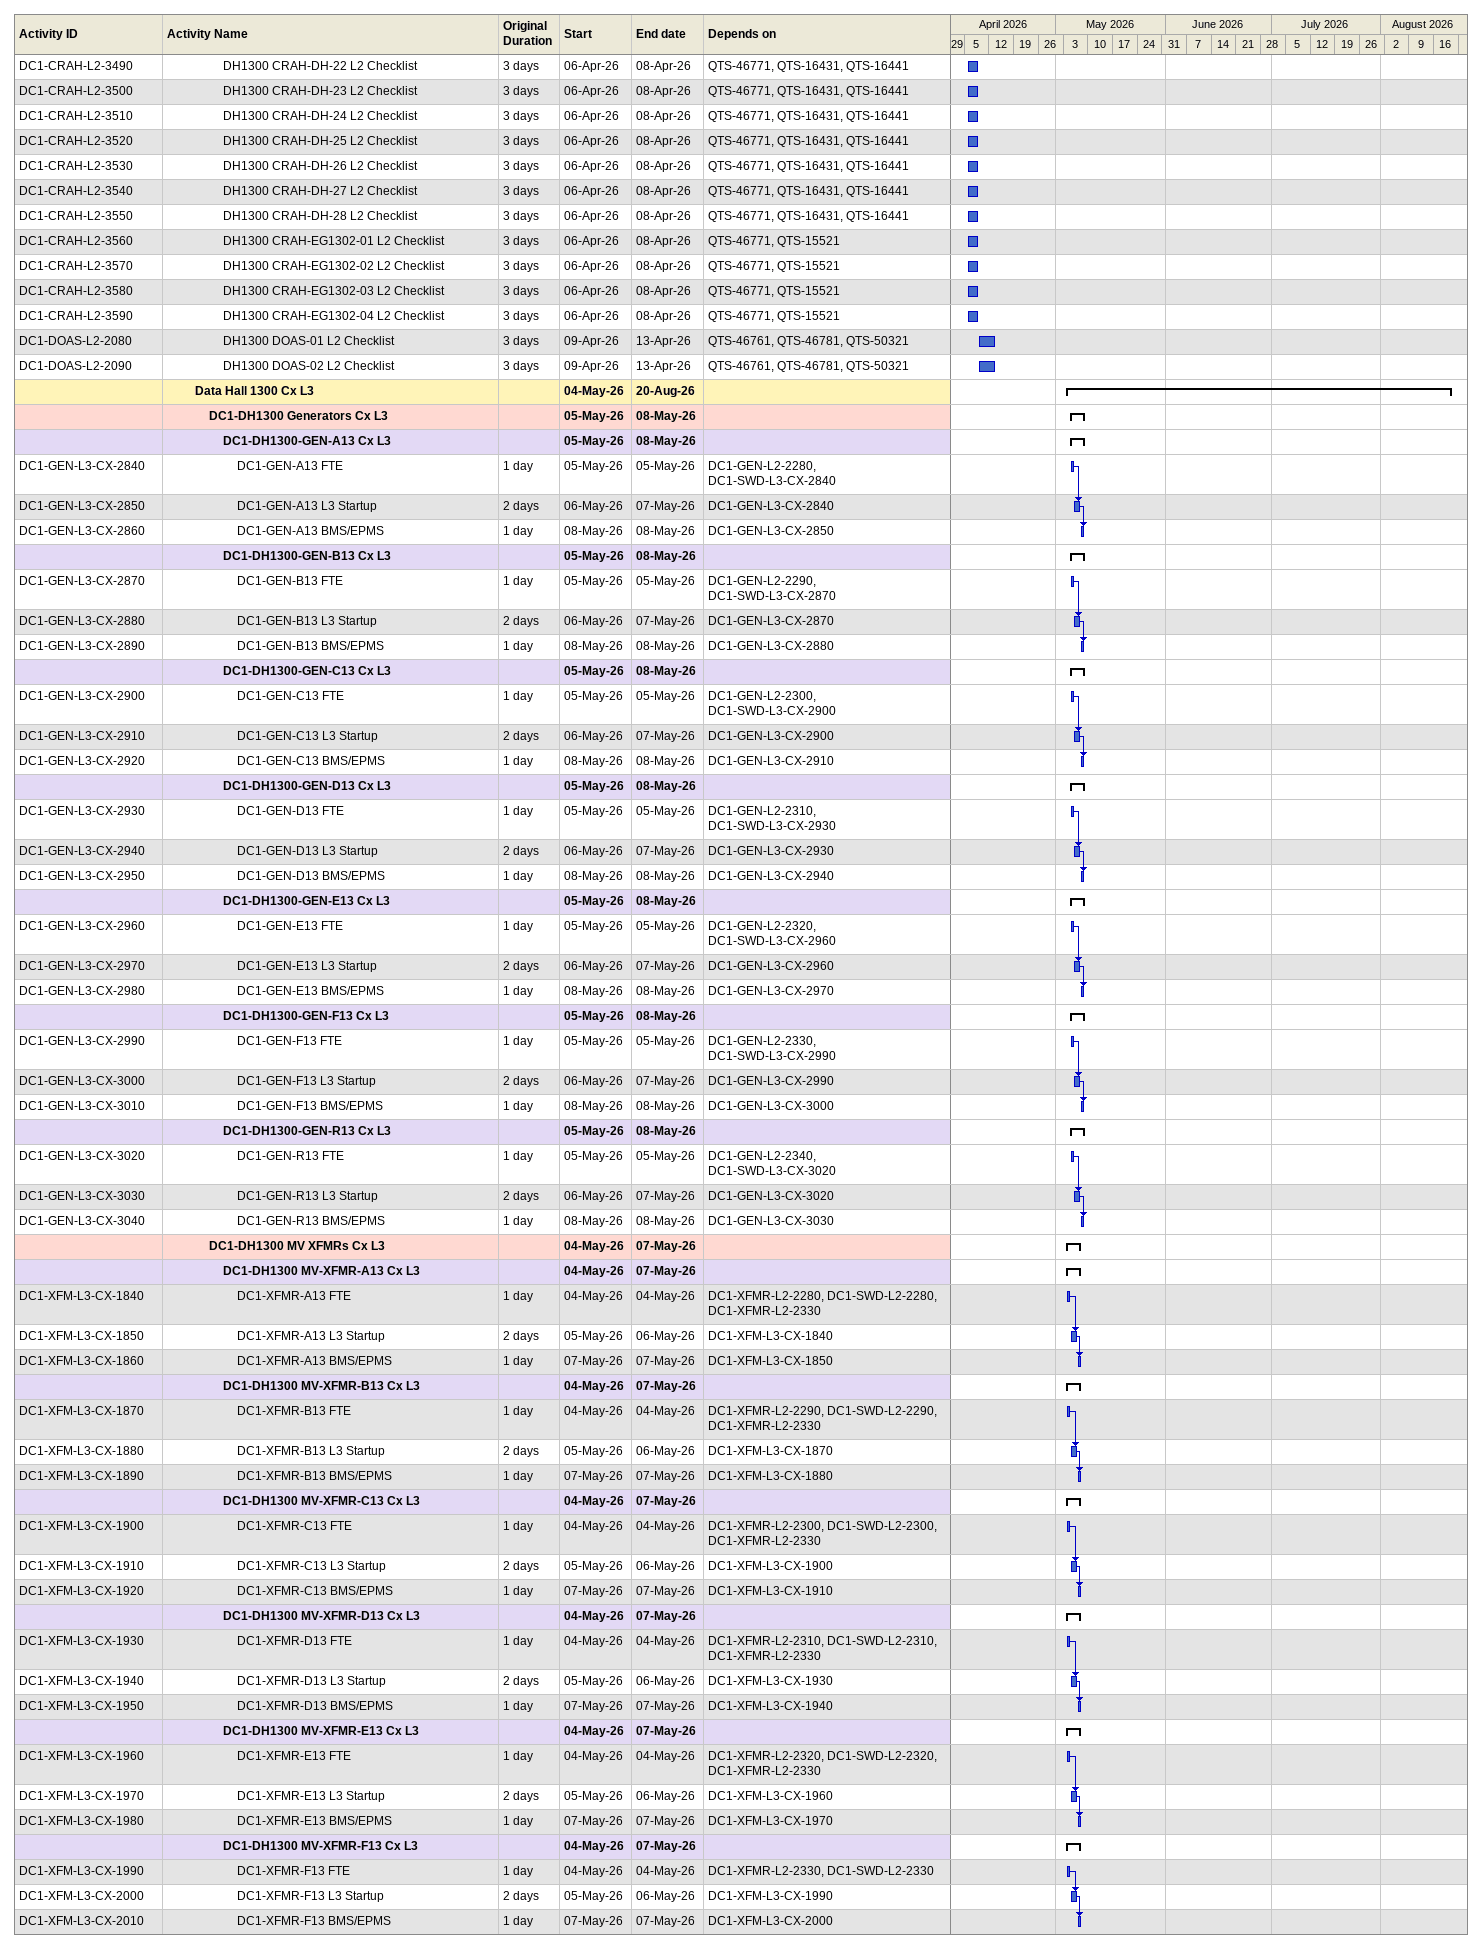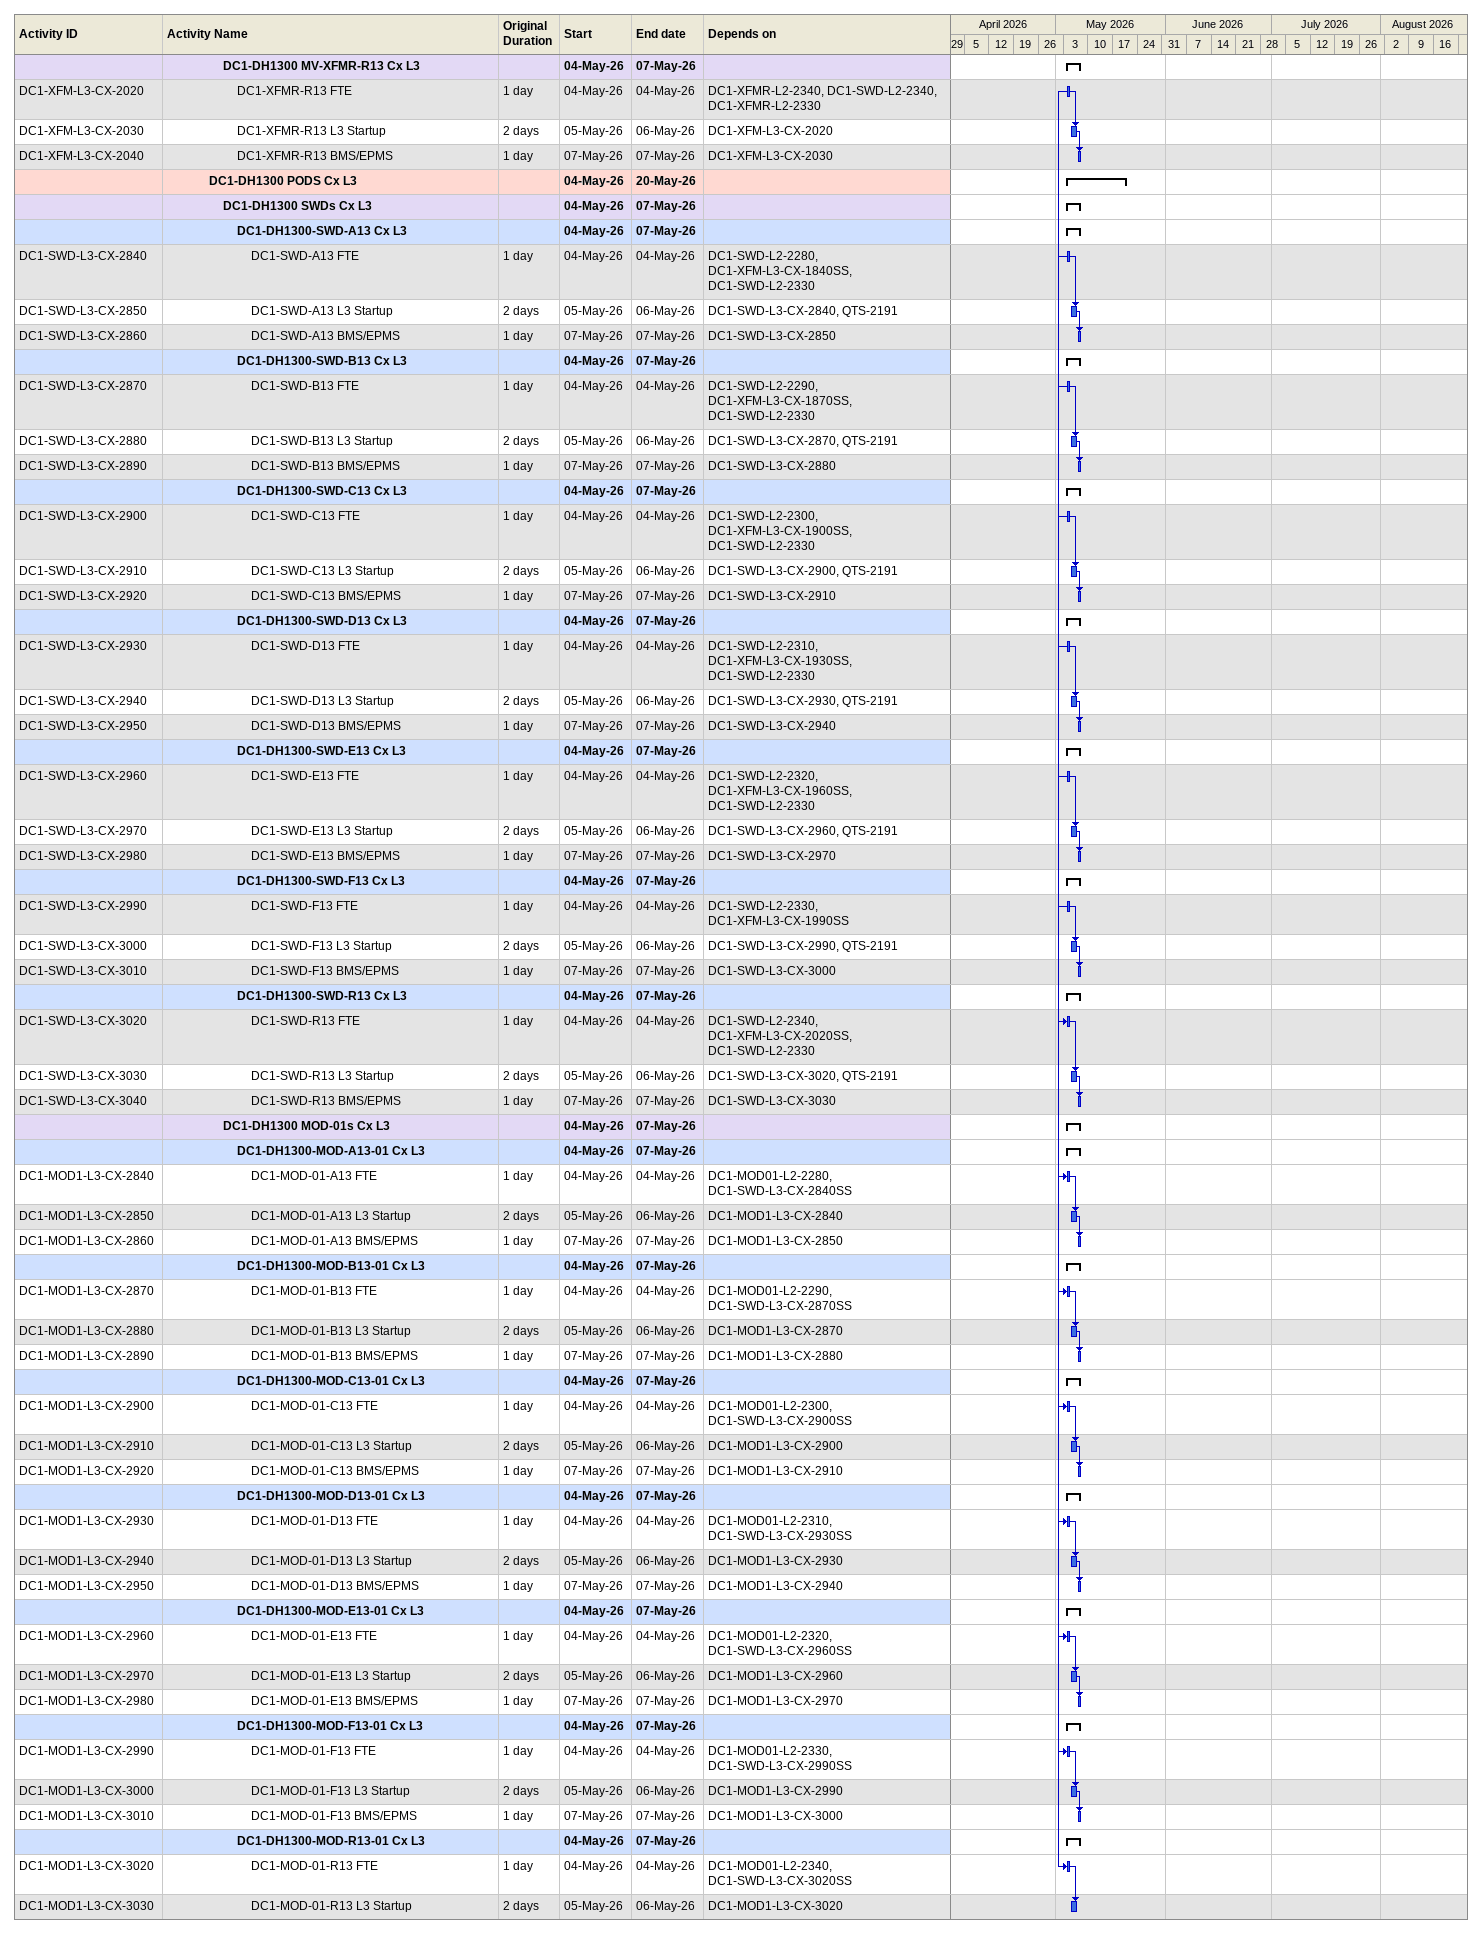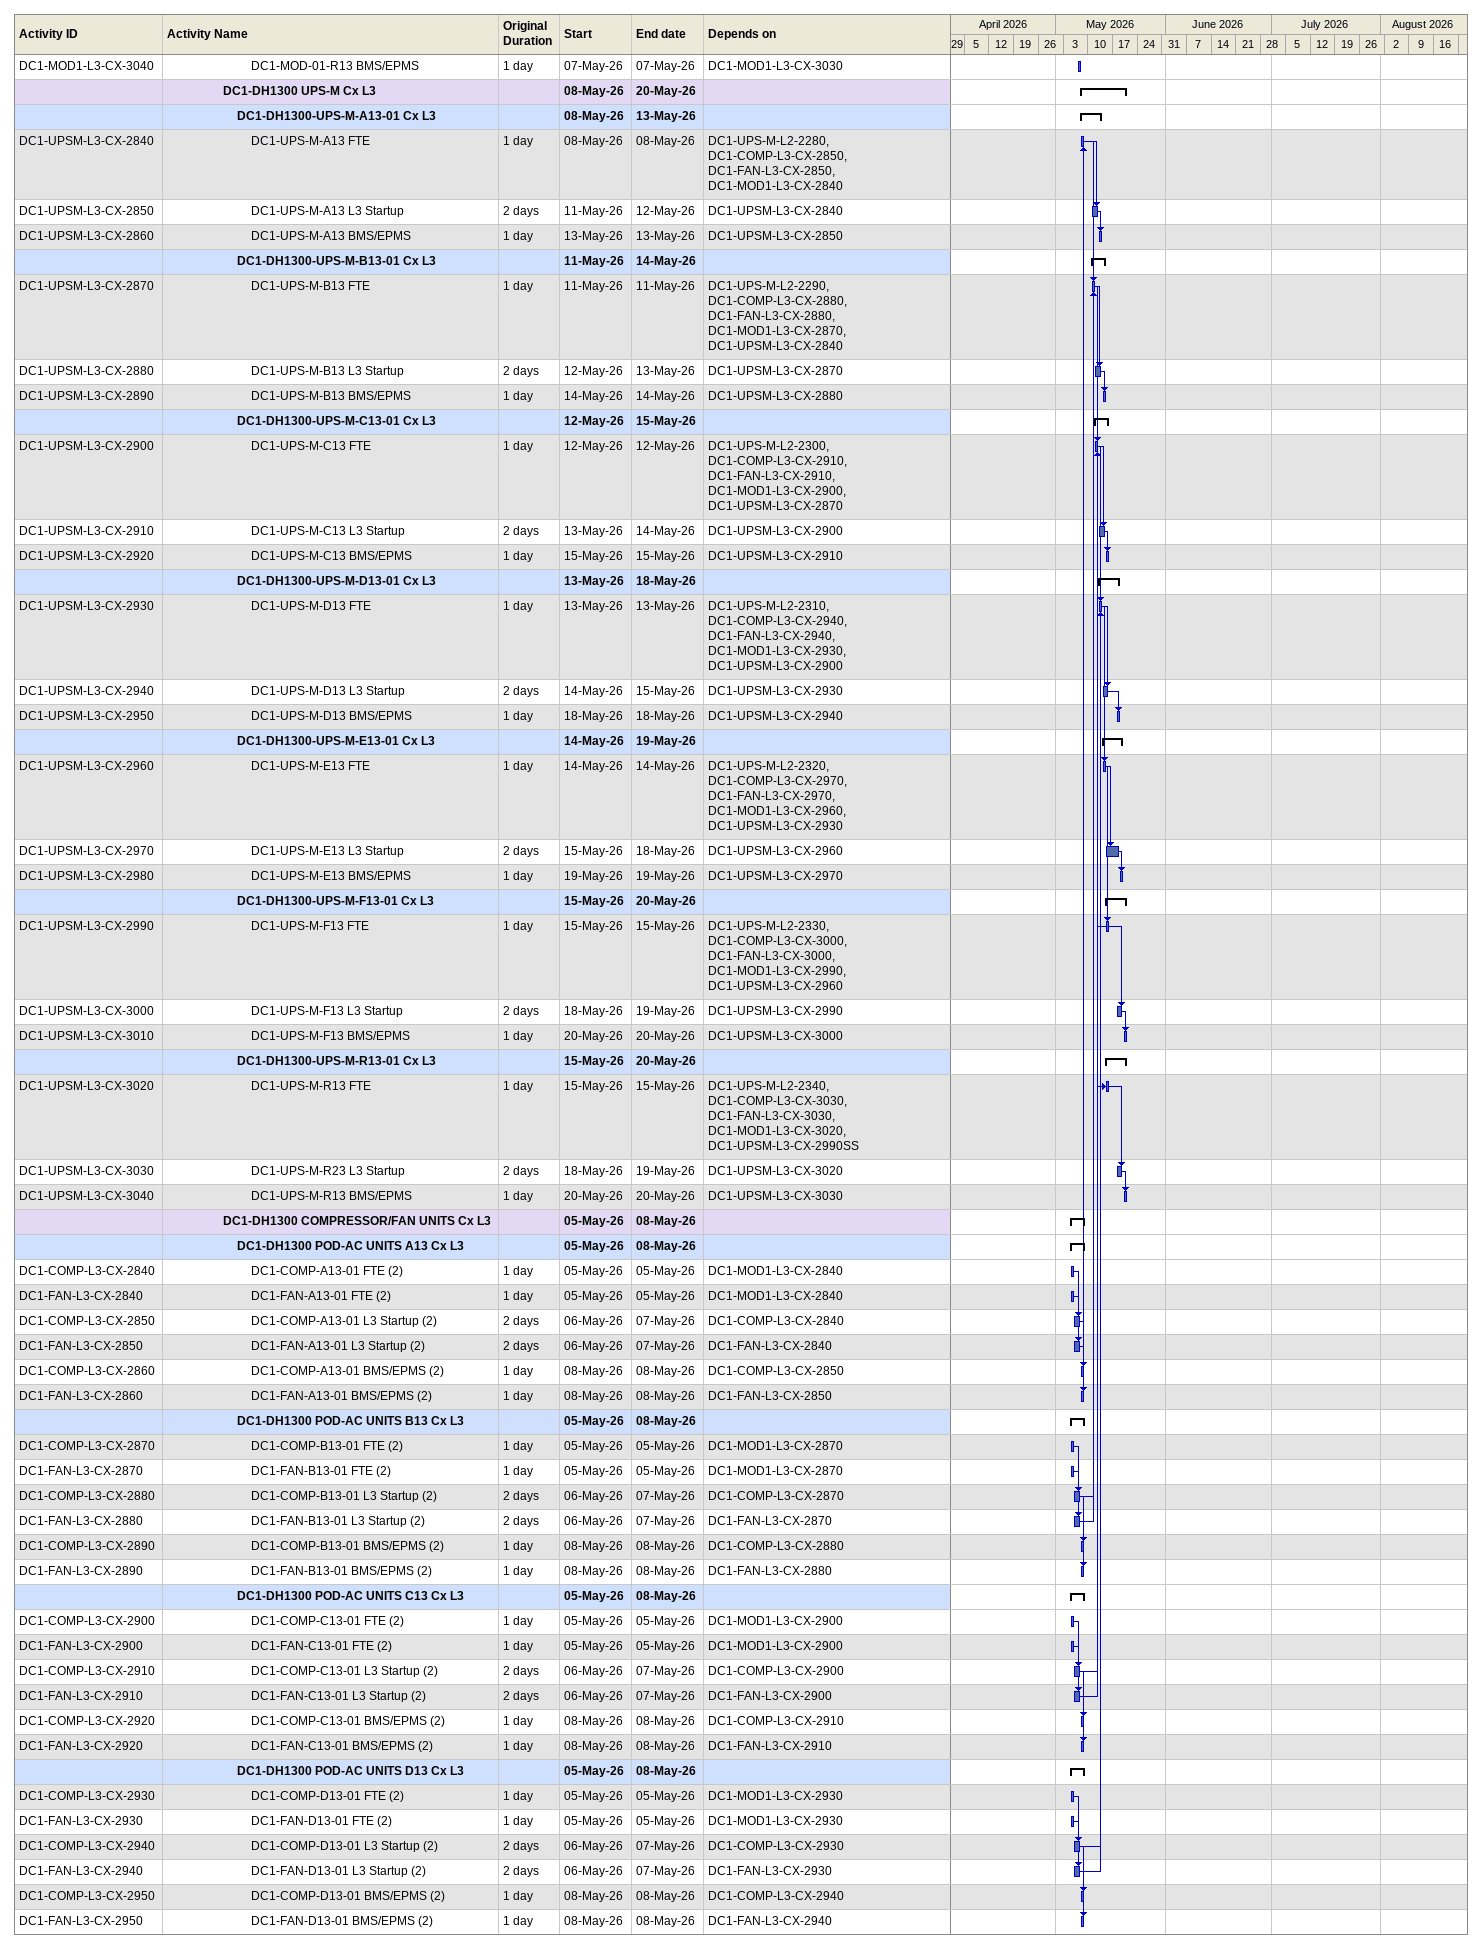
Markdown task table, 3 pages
| ID | Level | Task | Original duration | Start | Finish | Predecessors |
|---|---|---|---|---|---|---|
| DC1-CRAH-L2-3490 | 5 | DH1300 CRAH-DH-22 L2 Checklist | 3d | 2026-04-06 | 2026-04-08 | QTS-46771, QTS-16431, QTS-16441 |
| DC1-CRAH-L2-3500 | 5 | DH1300 CRAH-DH-23 L2 Checklist | 3d | 2026-04-06 | 2026-04-08 | QTS-46771, QTS-16431, QTS-16441 |
| DC1-CRAH-L2-3510 | 5 | DH1300 CRAH-DH-24 L2 Checklist | 3d | 2026-04-06 | 2026-04-08 | QTS-46771, QTS-16431, QTS-16441 |
| DC1-CRAH-L2-3520 | 5 | DH1300 CRAH-DH-25 L2 Checklist | 3d | 2026-04-06 | 2026-04-08 | QTS-46771, QTS-16431, QTS-16441 |
| DC1-CRAH-L2-3530 | 5 | DH1300 CRAH-DH-26 L2 Checklist | 3d | 2026-04-06 | 2026-04-08 | QTS-46771, QTS-16431, QTS-16441 |
| DC1-CRAH-L2-3540 | 5 | DH1300 CRAH-DH-27 L2 Checklist | 3d | 2026-04-06 | 2026-04-08 | QTS-46771, QTS-16431, QTS-16441 |
| DC1-CRAH-L2-3550 | 5 | DH1300 CRAH-DH-28 L2 Checklist | 3d | 2026-04-06 | 2026-04-08 | QTS-46771, QTS-16431, QTS-16441 |
| DC1-CRAH-L2-3560 | 5 | DH1300 CRAH-EG1302-01 L2 Checklist | 3d | 2026-04-06 | 2026-04-08 | QTS-46771, QTS-15521 |
| DC1-CRAH-L2-3570 | 5 | DH1300 CRAH-EG1302-02 L2 Checklist | 3d | 2026-04-06 | 2026-04-08 | QTS-46771, QTS-15521 |
| DC1-CRAH-L2-3580 | 5 | DH1300 CRAH-EG1302-03 L2 Checklist | 3d | 2026-04-06 | 2026-04-08 | QTS-46771, QTS-15521 |
| DC1-CRAH-L2-3590 | 5 | DH1300 CRAH-EG1302-04 L2 Checklist | 3d | 2026-04-06 | 2026-04-08 | QTS-46771, QTS-15521 |
| DC1-DOAS-L2-2080 | 5 | DH1300 DOAS-01 L2 Checklist | 3d | 2026-04-09 | 2026-04-13 | QTS-46761, QTS-46781, QTS-50321 |
| DC1-DOAS-L2-2090 | 5 | DH1300 DOAS-02 L2 Checklist | 3d | 2026-04-09 | 2026-04-13 | QTS-46761, QTS-46781, QTS-50321 |
|  | 3 | **Data Hall 1300 Cx L3** |  | 2026-05-04 | 2026-08-20 |  |
|  | 4 | **DC1-DH1300 Generators Cx L3** |  | 2026-05-05 | 2026-05-08 |  |
|  | 5 | **DC1-DH1300-GEN-A13 Cx L3** |  | 2026-05-05 | 2026-05-08 |  |
| DC1-GEN-L3-CX-2840 | 6 | DC1-GEN-A13 FTE | 1d | 2026-05-05 | 2026-05-05 | DC1-GEN-L2-2280, DC1-SWD-L3-CX-2840 |
| DC1-GEN-L3-CX-2850 | 6 | DC1-GEN-A13 L3 Startup | 2d | 2026-05-06 | 2026-05-07 | DC1-GEN-L3-CX-2840 |
| DC1-GEN-L3-CX-2860 | 6 | DC1-GEN-A13 BMS/EPMS | 1d | 2026-05-08 | 2026-05-08 | DC1-GEN-L3-CX-2850 |
|  | 5 | **DC1-DH1300-GEN-B13 Cx L3** |  | 2026-05-05 | 2026-05-08 |  |
| DC1-GEN-L3-CX-2870 | 6 | DC1-GEN-B13 FTE | 1d | 2026-05-05 | 2026-05-05 | DC1-GEN-L2-2290, DC1-SWD-L3-CX-2870 |
| DC1-GEN-L3-CX-2880 | 6 | DC1-GEN-B13 L3 Startup | 2d | 2026-05-06 | 2026-05-07 | DC1-GEN-L3-CX-2870 |
| DC1-GEN-L3-CX-2890 | 6 | DC1-GEN-B13 BMS/EPMS | 1d | 2026-05-08 | 2026-05-08 | DC1-GEN-L3-CX-2880 |
|  | 5 | **DC1-DH1300-GEN-C13 Cx L3** |  | 2026-05-05 | 2026-05-08 |  |
| DC1-GEN-L3-CX-2900 | 6 | DC1-GEN-C13 FTE | 1d | 2026-05-05 | 2026-05-05 | DC1-GEN-L2-2300, DC1-SWD-L3-CX-2900 |
| DC1-GEN-L3-CX-2910 | 6 | DC1-GEN-C13 L3 Startup | 2d | 2026-05-06 | 2026-05-07 | DC1-GEN-L3-CX-2900 |
| DC1-GEN-L3-CX-2920 | 6 | DC1-GEN-C13 BMS/EPMS | 1d | 2026-05-08 | 2026-05-08 | DC1-GEN-L3-CX-2910 |
|  | 5 | **DC1-DH1300-GEN-D13 Cx L3** |  | 2026-05-05 | 2026-05-08 |  |
| DC1-GEN-L3-CX-2930 | 6 | DC1-GEN-D13 FTE | 1d | 2026-05-05 | 2026-05-05 | DC1-GEN-L2-2310, DC1-SWD-L3-CX-2930 |
| DC1-GEN-L3-CX-2940 | 6 | DC1-GEN-D13 L3 Startup | 2d | 2026-05-06 | 2026-05-07 | DC1-GEN-L3-CX-2930 |
| DC1-GEN-L3-CX-2950 | 6 | DC1-GEN-D13 BMS/EPMS | 1d | 2026-05-08 | 2026-05-08 | DC1-GEN-L3-CX-2940 |
|  | 5 | **DC1-DH1300-GEN-E13 Cx L3** |  | 2026-05-05 | 2026-05-08 |  |
| DC1-GEN-L3-CX-2960 | 6 | DC1-GEN-E13 FTE | 1d | 2026-05-05 | 2026-05-05 | DC1-GEN-L2-2320, DC1-SWD-L3-CX-2960 |
| DC1-GEN-L3-CX-2970 | 6 | DC1-GEN-E13 L3 Startup | 2d | 2026-05-06 | 2026-05-07 | DC1-GEN-L3-CX-2960 |
| DC1-GEN-L3-CX-2980 | 6 | DC1-GEN-E13 BMS/EPMS | 1d | 2026-05-08 | 2026-05-08 | DC1-GEN-L3-CX-2970 |
|  | 5 | **DC1-DH1300-GEN-F13 Cx L3** |  | 2026-05-05 | 2026-05-08 |  |
| DC1-GEN-L3-CX-2990 | 6 | DC1-GEN-F13 FTE | 1d | 2026-05-05 | 2026-05-05 | DC1-GEN-L2-2330, DC1-SWD-L3-CX-2990 |
| DC1-GEN-L3-CX-3000 | 6 | DC1-GEN-F13 L3 Startup | 2d | 2026-05-06 | 2026-05-07 | DC1-GEN-L3-CX-2990 |
| DC1-GEN-L3-CX-3010 | 6 | DC1-GEN-F13 BMS/EPMS | 1d | 2026-05-08 | 2026-05-08 | DC1-GEN-L3-CX-3000 |
|  | 5 | **DC1-DH1300-GEN-R13 Cx L3** |  | 2026-05-05 | 2026-05-08 |  |
| DC1-GEN-L3-CX-3020 | 6 | DC1-GEN-R13 FTE | 1d | 2026-05-05 | 2026-05-05 | DC1-GEN-L2-2340, DC1-SWD-L3-CX-3020 |
| DC1-GEN-L3-CX-3030 | 6 | DC1-GEN-R13 L3 Startup | 2d | 2026-05-06 | 2026-05-07 | DC1-GEN-L3-CX-3020 |
| DC1-GEN-L3-CX-3040 | 6 | DC1-GEN-R13 BMS/EPMS | 1d | 2026-05-08 | 2026-05-08 | DC1-GEN-L3-CX-3030 |
|  | 4 | **DC1-DH1300 MV XFMRs Cx L3** |  | 2026-05-04 | 2026-05-07 |  |
|  | 5 | **DC1-DH1300 MV-XFMR-A13 Cx L3** |  | 2026-05-04 | 2026-05-07 |  |
| DC1-XFM-L3-CX-1840 | 6 | DC1-XFMR-A13 FTE | 1d | 2026-05-04 | 2026-05-04 | DC1-XFMR-L2-2280, DC1-SWD-L2-2280, DC1-XFMR-L2-2330 |
| DC1-XFM-L3-CX-1850 | 6 | DC1-XFMR-A13 L3 Startup | 2d | 2026-05-05 | 2026-05-06 | DC1-XFM-L3-CX-1840 |
| DC1-XFM-L3-CX-1860 | 6 | DC1-XFMR-A13 BMS/EPMS | 1d | 2026-05-07 | 2026-05-07 | DC1-XFM-L3-CX-1850 |
|  | 5 | **DC1-DH1300 MV-XFMR-B13 Cx L3** |  | 2026-05-04 | 2026-05-07 |  |
| DC1-XFM-L3-CX-1870 | 6 | DC1-XFMR-B13 FTE | 1d | 2026-05-04 | 2026-05-04 | DC1-XFMR-L2-2290, DC1-SWD-L2-2290, DC1-XFMR-L2-2330 |
| DC1-XFM-L3-CX-1880 | 6 | DC1-XFMR-B13 L3 Startup | 2d | 2026-05-05 | 2026-05-06 | DC1-XFM-L3-CX-1870 |
| DC1-XFM-L3-CX-1890 | 6 | DC1-XFMR-B13 BMS/EPMS | 1d | 2026-05-07 | 2026-05-07 | DC1-XFM-L3-CX-1880 |
|  | 5 | **DC1-DH1300 MV-XFMR-C13 Cx L3** |  | 2026-05-04 | 2026-05-07 |  |
| DC1-XFM-L3-CX-1900 | 6 | DC1-XFMR-C13 FTE | 1d | 2026-05-04 | 2026-05-04 | DC1-XFMR-L2-2300, DC1-SWD-L2-2300, DC1-XFMR-L2-2330 |
| DC1-XFM-L3-CX-1910 | 6 | DC1-XFMR-C13 L3 Startup | 2d | 2026-05-05 | 2026-05-06 | DC1-XFM-L3-CX-1900 |
| DC1-XFM-L3-CX-1920 | 6 | DC1-XFMR-C13 BMS/EPMS | 1d | 2026-05-07 | 2026-05-07 | DC1-XFM-L3-CX-1910 |
|  | 5 | **DC1-DH1300 MV-XFMR-D13 Cx L3** |  | 2026-05-04 | 2026-05-07 |  |
| DC1-XFM-L3-CX-1930 | 6 | DC1-XFMR-D13 FTE | 1d | 2026-05-04 | 2026-05-04 | DC1-XFMR-L2-2310, DC1-SWD-L2-2310, DC1-XFMR-L2-2330 |
| DC1-XFM-L3-CX-1940 | 6 | DC1-XFMR-D13 L3 Startup | 2d | 2026-05-05 | 2026-05-06 | DC1-XFM-L3-CX-1930 |
| DC1-XFM-L3-CX-1950 | 6 | DC1-XFMR-D13 BMS/EPMS | 1d | 2026-05-07 | 2026-05-07 | DC1-XFM-L3-CX-1940 |
|  | 5 | **DC1-DH1300 MV-XFMR-E13 Cx L3** |  | 2026-05-04 | 2026-05-07 |  |
| DC1-XFM-L3-CX-1960 | 6 | DC1-XFMR-E13 FTE | 1d | 2026-05-04 | 2026-05-04 | DC1-XFMR-L2-2320, DC1-SWD-L2-2320, DC1-XFMR-L2-2330 |
| DC1-XFM-L3-CX-1970 | 6 | DC1-XFMR-E13 L3 Startup | 2d | 2026-05-05 | 2026-05-06 | DC1-XFM-L3-CX-1960 |
| DC1-XFM-L3-CX-1980 | 6 | DC1-XFMR-E13 BMS/EPMS | 1d | 2026-05-07 | 2026-05-07 | DC1-XFM-L3-CX-1970 |
|  | 5 | **DC1-DH1300 MV-XFMR-F13 Cx L3** |  | 2026-05-04 | 2026-05-07 |  |
| DC1-XFM-L3-CX-1990 | 6 | DC1-XFMR-F13 FTE | 1d | 2026-05-04 | 2026-05-04 | DC1-XFMR-L2-2330, DC1-SWD-L2-2330 |
| DC1-XFM-L3-CX-2000 | 6 | DC1-XFMR-F13 L3 Startup | 2d | 2026-05-05 | 2026-05-06 | DC1-XFM-L3-CX-1990 |
| DC1-XFM-L3-CX-2010 | 6 | DC1-XFMR-F13 BMS/EPMS | 1d | 2026-05-07 | 2026-05-07 | DC1-XFM-L3-CX-2000 |
|  | 5 | **DC1-DH1300 MV-XFMR-R13 Cx L3** |  | 2026-05-04 | 2026-05-07 |  |
| DC1-XFM-L3-CX-2020 | 6 | DC1-XFMR-R13 FTE | 1d | 2026-05-04 | 2026-05-04 | DC1-XFMR-L2-2340, DC1-SWD-L2-2340, DC1-XFMR-L2-2330 |
| DC1-XFM-L3-CX-2030 | 6 | DC1-XFMR-R13 L3 Startup | 2d | 2026-05-05 | 2026-05-06 | DC1-XFM-L3-CX-2020 |
| DC1-XFM-L3-CX-2040 | 6 | DC1-XFMR-R13 BMS/EPMS | 1d | 2026-05-07 | 2026-05-07 | DC1-XFM-L3-CX-2030 |
|  | 4 | **DC1-DH1300 PODS Cx L3** |  | 2026-05-04 | 2026-05-20 |  |
|  | 5 | **DC1-DH1300 SWDs Cx L3** |  | 2026-05-04 | 2026-05-07 |  |
|  | 6 | **DC1-DH1300-SWD-A13 Cx L3** |  | 2026-05-04 | 2026-05-07 |  |
| DC1-SWD-L3-CX-2840 | 7 | DC1-SWD-A13 FTE | 1d | 2026-05-04 | 2026-05-04 | DC1-SWD-L2-2280, DC1-XFM-L3-CX-1840SS, DC1-SWD-L2-2330 |
| DC1-SWD-L3-CX-2850 | 7 | DC1-SWD-A13 L3 Startup | 2d | 2026-05-05 | 2026-05-06 | DC1-SWD-L3-CX-2840, QTS-2191 |
| DC1-SWD-L3-CX-2860 | 7 | DC1-SWD-A13 BMS/EPMS | 1d | 2026-05-07 | 2026-05-07 | DC1-SWD-L3-CX-2850 |
|  | 6 | **DC1-DH1300-SWD-B13 Cx L3** |  | 2026-05-04 | 2026-05-07 |  |
| DC1-SWD-L3-CX-2870 | 7 | DC1-SWD-B13 FTE | 1d | 2026-05-04 | 2026-05-04 | DC1-SWD-L2-2290, DC1-XFM-L3-CX-1870SS, DC1-SWD-L2-2330 |
| DC1-SWD-L3-CX-2880 | 7 | DC1-SWD-B13 L3 Startup | 2d | 2026-05-05 | 2026-05-06 | DC1-SWD-L3-CX-2870, QTS-2191 |
| DC1-SWD-L3-CX-2890 | 7 | DC1-SWD-B13 BMS/EPMS | 1d | 2026-05-07 | 2026-05-07 | DC1-SWD-L3-CX-2880 |
|  | 6 | **DC1-DH1300-SWD-C13 Cx L3** |  | 2026-05-04 | 2026-05-07 |  |
| DC1-SWD-L3-CX-2900 | 7 | DC1-SWD-C13 FTE | 1d | 2026-05-04 | 2026-05-04 | DC1-SWD-L2-2300, DC1-XFM-L3-CX-1900SS, DC1-SWD-L2-2330 |
| DC1-SWD-L3-CX-2910 | 7 | DC1-SWD-C13 L3 Startup | 2d | 2026-05-05 | 2026-05-06 | DC1-SWD-L3-CX-2900, QTS-2191 |
| DC1-SWD-L3-CX-2920 | 7 | DC1-SWD-C13 BMS/EPMS | 1d | 2026-05-07 | 2026-05-07 | DC1-SWD-L3-CX-2910 |
|  | 6 | **DC1-DH1300-SWD-D13 Cx L3** |  | 2026-05-04 | 2026-05-07 |  |
| DC1-SWD-L3-CX-2930 | 7 | DC1-SWD-D13 FTE | 1d | 2026-05-04 | 2026-05-04 | DC1-SWD-L2-2310, DC1-XFM-L3-CX-1930SS, DC1-SWD-L2-2330 |
| DC1-SWD-L3-CX-2940 | 7 | DC1-SWD-D13 L3 Startup | 2d | 2026-05-05 | 2026-05-06 | DC1-SWD-L3-CX-2930, QTS-2191 |
| DC1-SWD-L3-CX-2950 | 7 | DC1-SWD-D13 BMS/EPMS | 1d | 2026-05-07 | 2026-05-07 | DC1-SWD-L3-CX-2940 |
|  | 6 | **DC1-DH1300-SWD-E13 Cx L3** |  | 2026-05-04 | 2026-05-07 |  |
| DC1-SWD-L3-CX-2960 | 7 | DC1-SWD-E13 FTE | 1d | 2026-05-04 | 2026-05-04 | DC1-SWD-L2-2320, DC1-XFM-L3-CX-1960SS, DC1-SWD-L2-2330 |
| DC1-SWD-L3-CX-2970 | 7 | DC1-SWD-E13 L3 Startup | 2d | 2026-05-05 | 2026-05-06 | DC1-SWD-L3-CX-2960, QTS-2191 |
| DC1-SWD-L3-CX-2980 | 7 | DC1-SWD-E13 BMS/EPMS | 1d | 2026-05-07 | 2026-05-07 | DC1-SWD-L3-CX-2970 |
|  | 6 | **DC1-DH1300-SWD-F13 Cx L3** |  | 2026-05-04 | 2026-05-07 |  |
| DC1-SWD-L3-CX-2990 | 7 | DC1-SWD-F13 FTE | 1d | 2026-05-04 | 2026-05-04 | DC1-SWD-L2-2330, DC1-XFM-L3-CX-1990SS |
| DC1-SWD-L3-CX-3000 | 7 | DC1-SWD-F13 L3 Startup | 2d | 2026-05-05 | 2026-05-06 | DC1-SWD-L3-CX-2990, QTS-2191 |
| DC1-SWD-L3-CX-3010 | 7 | DC1-SWD-F13 BMS/EPMS | 1d | 2026-05-07 | 2026-05-07 | DC1-SWD-L3-CX-3000 |
|  | 6 | **DC1-DH1300-SWD-R13 Cx L3** |  | 2026-05-04 | 2026-05-07 |  |
| DC1-SWD-L3-CX-3020 | 7 | DC1-SWD-R13 FTE | 1d | 2026-05-04 | 2026-05-04 | DC1-SWD-L2-2340, DC1-XFM-L3-CX-2020SS, DC1-SWD-L2-2330 |
| DC1-SWD-L3-CX-3030 | 7 | DC1-SWD-R13 L3 Startup | 2d | 2026-05-05 | 2026-05-06 | DC1-SWD-L3-CX-3020, QTS-2191 |
| DC1-SWD-L3-CX-3040 | 7 | DC1-SWD-R13 BMS/EPMS | 1d | 2026-05-07 | 2026-05-07 | DC1-SWD-L3-CX-3030 |
|  | 5 | **DC1-DH1300 MOD-01s Cx L3** |  | 2026-05-04 | 2026-05-07 |  |
|  | 6 | **DC1-DH1300-MOD-A13-01 Cx L3** |  | 2026-05-04 | 2026-05-07 |  |
| DC1-MOD1-L3-CX-2840 | 7 | DC1-MOD-01-A13 FTE | 1d | 2026-05-04 | 2026-05-04 | DC1-MOD01-L2-2280, DC1-SWD-L3-CX-2840SS |
| DC1-MOD1-L3-CX-2850 | 7 | DC1-MOD-01-A13 L3 Startup | 2d | 2026-05-05 | 2026-05-06 | DC1-MOD1-L3-CX-2840 |
| DC1-MOD1-L3-CX-2860 | 7 | DC1-MOD-01-A13 BMS/EPMS | 1d | 2026-05-07 | 2026-05-07 | DC1-MOD1-L3-CX-2850 |
|  | 6 | **DC1-DH1300-MOD-B13-01 Cx L3** |  | 2026-05-04 | 2026-05-07 |  |
| DC1-MOD1-L3-CX-2870 | 7 | DC1-MOD-01-B13 FTE | 1d | 2026-05-04 | 2026-05-04 | DC1-MOD01-L2-2290, DC1-SWD-L3-CX-2870SS |
| DC1-MOD1-L3-CX-2880 | 7 | DC1-MOD-01-B13 L3 Startup | 2d | 2026-05-05 | 2026-05-06 | DC1-MOD1-L3-CX-2870 |
| DC1-MOD1-L3-CX-2890 | 7 | DC1-MOD-01-B13 BMS/EPMS | 1d | 2026-05-07 | 2026-05-07 | DC1-MOD1-L3-CX-2880 |
|  | 6 | **DC1-DH1300-MOD-C13-01 Cx L3** |  | 2026-05-04 | 2026-05-07 |  |
| DC1-MOD1-L3-CX-2900 | 7 | DC1-MOD-01-C13 FTE | 1d | 2026-05-04 | 2026-05-04 | DC1-MOD01-L2-2300, DC1-SWD-L3-CX-2900SS |
| DC1-MOD1-L3-CX-2910 | 7 | DC1-MOD-01-C13 L3 Startup | 2d | 2026-05-05 | 2026-05-06 | DC1-MOD1-L3-CX-2900 |
| DC1-MOD1-L3-CX-2920 | 7 | DC1-MOD-01-C13 BMS/EPMS | 1d | 2026-05-07 | 2026-05-07 | DC1-MOD1-L3-CX-2910 |
|  | 6 | **DC1-DH1300-MOD-D13-01 Cx L3** |  | 2026-05-04 | 2026-05-07 |  |
| DC1-MOD1-L3-CX-2930 | 7 | DC1-MOD-01-D13 FTE | 1d | 2026-05-04 | 2026-05-04 | DC1-MOD01-L2-2310, DC1-SWD-L3-CX-2930SS |
| DC1-MOD1-L3-CX-2940 | 7 | DC1-MOD-01-D13 L3 Startup | 2d | 2026-05-05 | 2026-05-06 | DC1-MOD1-L3-CX-2930 |
| DC1-MOD1-L3-CX-2950 | 7 | DC1-MOD-01-D13 BMS/EPMS | 1d | 2026-05-07 | 2026-05-07 | DC1-MOD1-L3-CX-2940 |
|  | 6 | **DC1-DH1300-MOD-E13-01 Cx L3** |  | 2026-05-04 | 2026-05-07 |  |
| DC1-MOD1-L3-CX-2960 | 7 | DC1-MOD-01-E13 FTE | 1d | 2026-05-04 | 2026-05-04 | DC1-MOD01-L2-2320, DC1-SWD-L3-CX-2960SS |
| DC1-MOD1-L3-CX-2970 | 7 | DC1-MOD-01-E13 L3 Startup | 2d | 2026-05-05 | 2026-05-06 | DC1-MOD1-L3-CX-2960 |
| DC1-MOD1-L3-CX-2980 | 7 | DC1-MOD-01-E13 BMS/EPMS | 1d | 2026-05-07 | 2026-05-07 | DC1-MOD1-L3-CX-2970 |
|  | 6 | **DC1-DH1300-MOD-F13-01 Cx L3** |  | 2026-05-04 | 2026-05-07 |  |
| DC1-MOD1-L3-CX-2990 | 7 | DC1-MOD-01-F13 FTE | 1d | 2026-05-04 | 2026-05-04 | DC1-MOD01-L2-2330, DC1-SWD-L3-CX-2990SS |
| DC1-MOD1-L3-CX-3000 | 7 | DC1-MOD-01-F13 L3 Startup | 2d | 2026-05-05 | 2026-05-06 | DC1-MOD1-L3-CX-2990 |
| DC1-MOD1-L3-CX-3010 | 7 | DC1-MOD-01-F13 BMS/EPMS | 1d | 2026-05-07 | 2026-05-07 | DC1-MOD1-L3-CX-3000 |
|  | 6 | **DC1-DH1300-MOD-R13-01 Cx L3** |  | 2026-05-04 | 2026-05-07 |  |
| DC1-MOD1-L3-CX-3020 | 7 | DC1-MOD-01-R13 FTE | 1d | 2026-05-04 | 2026-05-04 | DC1-MOD01-L2-2340, DC1-SWD-L3-CX-3020SS |
| DC1-MOD1-L3-CX-3030 | 7 | DC1-MOD-01-R13 L3 Startup | 2d | 2026-05-05 | 2026-05-06 | DC1-MOD1-L3-CX-3020 |
| DC1-MOD1-L3-CX-3040 | 7 | DC1-MOD-01-R13 BMS/EPMS | 1d | 2026-05-07 | 2026-05-07 | DC1-MOD1-L3-CX-3030 |
|  | 5 | **DC1-DH1300 UPS-M Cx L3** |  | 2026-05-08 | 2026-05-20 |  |
|  | 6 | **DC1-DH1300-UPS-M-A13-01 Cx L3** |  | 2026-05-08 | 2026-05-13 |  |
| DC1-UPSM-L3-CX-2840 | 7 | DC1-UPS-M-A13 FTE | 1d | 2026-05-08 | 2026-05-08 | DC1-UPS-M-L2-2280, DC1-COMP-L3-CX-2850, DC1-FAN-L3-CX-2850, DC1-MOD1-L3-CX-2840 |
| DC1-UPSM-L3-CX-2850 | 7 | DC1-UPS-M-A13 L3 Startup | 2d | 2026-05-11 | 2026-05-12 | DC1-UPSM-L3-CX-2840 |
| DC1-UPSM-L3-CX-2860 | 7 | DC1-UPS-M-A13 BMS/EPMS | 1d | 2026-05-13 | 2026-05-13 | DC1-UPSM-L3-CX-2850 |
|  | 6 | **DC1-DH1300-UPS-M-B13-01 Cx L3** |  | 2026-05-11 | 2026-05-14 |  |
| DC1-UPSM-L3-CX-2870 | 7 | DC1-UPS-M-B13 FTE | 1d | 2026-05-11 | 2026-05-11 | DC1-UPS-M-L2-2290, DC1-COMP-L3-CX-2880, DC1-FAN-L3-CX-2880, DC1-MOD1-L3-CX-2870, DC1-UPSM-L3-CX-2840 |
| DC1-UPSM-L3-CX-2880 | 7 | DC1-UPS-M-B13 L3 Startup | 2d | 2026-05-12 | 2026-05-13 | DC1-UPSM-L3-CX-2870 |
| DC1-UPSM-L3-CX-2890 | 7 | DC1-UPS-M-B13 BMS/EPMS | 1d | 2026-05-14 | 2026-05-14 | DC1-UPSM-L3-CX-2880 |
|  | 6 | **DC1-DH1300-UPS-M-C13-01 Cx L3** |  | 2026-05-12 | 2026-05-15 |  |
| DC1-UPSM-L3-CX-2900 | 7 | DC1-UPS-M-C13 FTE | 1d | 2026-05-12 | 2026-05-12 | DC1-UPS-M-L2-2300, DC1-COMP-L3-CX-2910, DC1-FAN-L3-CX-2910, DC1-MOD1-L3-CX-2900, DC1-UPSM-L3-CX-2870 |
| DC1-UPSM-L3-CX-2910 | 7 | DC1-UPS-M-C13 L3 Startup | 2d | 2026-05-13 | 2026-05-14 | DC1-UPSM-L3-CX-2900 |
| DC1-UPSM-L3-CX-2920 | 7 | DC1-UPS-M-C13 BMS/EPMS | 1d | 2026-05-15 | 2026-05-15 | DC1-UPSM-L3-CX-2910 |
|  | 6 | **DC1-DH1300-UPS-M-D13-01 Cx L3** |  | 2026-05-13 | 2026-05-18 |  |
| DC1-UPSM-L3-CX-2930 | 7 | DC1-UPS-M-D13 FTE | 1d | 2026-05-13 | 2026-05-13 | DC1-UPS-M-L2-2310, DC1-COMP-L3-CX-2940, DC1-FAN-L3-CX-2940, DC1-MOD1-L3-CX-2930, DC1-UPSM-L3-CX-2900 |
| DC1-UPSM-L3-CX-2940 | 7 | DC1-UPS-M-D13 L3 Startup | 2d | 2026-05-14 | 2026-05-15 | DC1-UPSM-L3-CX-2930 |
| DC1-UPSM-L3-CX-2950 | 7 | DC1-UPS-M-D13 BMS/EPMS | 1d | 2026-05-18 | 2026-05-18 | DC1-UPSM-L3-CX-2940 |
|  | 6 | **DC1-DH1300-UPS-M-E13-01 Cx L3** |  | 2026-05-14 | 2026-05-19 |  |
| DC1-UPSM-L3-CX-2960 | 7 | DC1-UPS-M-E13 FTE | 1d | 2026-05-14 | 2026-05-14 | DC1-UPS-M-L2-2320, DC1-COMP-L3-CX-2970, DC1-FAN-L3-CX-2970, DC1-MOD1-L3-CX-2960, DC1-UPSM-L3-CX-2930 |
| DC1-UPSM-L3-CX-2970 | 7 | DC1-UPS-M-E13 L3 Startup | 2d | 2026-05-15 | 2026-05-18 | DC1-UPSM-L3-CX-2960 |
| DC1-UPSM-L3-CX-2980 | 7 | DC1-UPS-M-E13 BMS/EPMS | 1d | 2026-05-19 | 2026-05-19 | DC1-UPSM-L3-CX-2970 |
|  | 6 | **DC1-DH1300-UPS-M-F13-01 Cx L3** |  | 2026-05-15 | 2026-05-20 |  |
| DC1-UPSM-L3-CX-2990 | 7 | DC1-UPS-M-F13 FTE | 1d | 2026-05-15 | 2026-05-15 | DC1-UPS-M-L2-2330, DC1-COMP-L3-CX-3000, DC1-FAN-L3-CX-3000, DC1-MOD1-L3-CX-2990, DC1-UPSM-L3-CX-2960 |
| DC1-UPSM-L3-CX-3000 | 7 | DC1-UPS-M-F13 L3 Startup | 2d | 2026-05-18 | 2026-05-19 | DC1-UPSM-L3-CX-2990 |
| DC1-UPSM-L3-CX-3010 | 7 | DC1-UPS-M-F13 BMS/EPMS | 1d | 2026-05-20 | 2026-05-20 | DC1-UPSM-L3-CX-3000 |
|  | 6 | **DC1-DH1300-UPS-M-R13-01 Cx L3** |  | 2026-05-15 | 2026-05-20 |  |
| DC1-UPSM-L3-CX-3020 | 7 | DC1-UPS-M-R13 FTE | 1d | 2026-05-15 | 2026-05-15 | DC1-UPS-M-L2-2340, DC1-COMP-L3-CX-3030, DC1-FAN-L3-CX-3030, DC1-MOD1-L3-CX-3020, DC1-UPSM-L3-CX-2990SS |
| DC1-UPSM-L3-CX-3030 | 7 | DC1-UPS-M-R23 L3 Startup | 2d | 2026-05-18 | 2026-05-19 | DC1-UPSM-L3-CX-3020 |
| DC1-UPSM-L3-CX-3040 | 7 | DC1-UPS-M-R13 BMS/EPMS | 1d | 2026-05-20 | 2026-05-20 | DC1-UPSM-L3-CX-3030 |
|  | 5 | **DC1-DH1300 COMPRESSOR/FAN UNITS Cx L3** |  | 2026-05-05 | 2026-05-08 |  |
|  | 6 | **DC1-DH1300 POD-AC UNITS A13 Cx L3** |  | 2026-05-05 | 2026-05-08 |  |
| DC1-COMP-L3-CX-2840 | 7 | DC1-COMP-A13-01 FTE (2) | 1d | 2026-05-05 | 2026-05-05 | DC1-MOD1-L3-CX-2840 |
| DC1-FAN-L3-CX-2840 | 7 | DC1-FAN-A13-01 FTE (2) | 1d | 2026-05-05 | 2026-05-05 | DC1-MOD1-L3-CX-2840 |
| DC1-COMP-L3-CX-2850 | 7 | DC1-COMP-A13-01 L3 Startup (2) | 2d | 2026-05-06 | 2026-05-07 | DC1-COMP-L3-CX-2840 |
| DC1-FAN-L3-CX-2850 | 7 | DC1-FAN-A13-01 L3 Startup (2) | 2d | 2026-05-06 | 2026-05-07 | DC1-FAN-L3-CX-2840 |
| DC1-COMP-L3-CX-2860 | 7 | DC1-COMP-A13-01 BMS/EPMS (2) | 1d | 2026-05-08 | 2026-05-08 | DC1-COMP-L3-CX-2850 |
| DC1-FAN-L3-CX-2860 | 7 | DC1-FAN-A13-01 BMS/EPMS (2) | 1d | 2026-05-08 | 2026-05-08 | DC1-FAN-L3-CX-2850 |
|  | 6 | **DC1-DH1300 POD-AC UNITS B13 Cx L3** |  | 2026-05-05 | 2026-05-08 |  |
| DC1-COMP-L3-CX-2870 | 7 | DC1-COMP-B13-01 FTE (2) | 1d | 2026-05-05 | 2026-05-05 | DC1-MOD1-L3-CX-2870 |
| DC1-FAN-L3-CX-2870 | 7 | DC1-FAN-B13-01 FTE (2) | 1d | 2026-05-05 | 2026-05-05 | DC1-MOD1-L3-CX-2870 |
| DC1-COMP-L3-CX-2880 | 7 | DC1-COMP-B13-01 L3 Startup (2) | 2d | 2026-05-06 | 2026-05-07 | DC1-COMP-L3-CX-2870 |
| DC1-FAN-L3-CX-2880 | 7 | DC1-FAN-B13-01 L3 Startup (2) | 2d | 2026-05-06 | 2026-05-07 | DC1-FAN-L3-CX-2870 |
| DC1-COMP-L3-CX-2890 | 7 | DC1-COMP-B13-01 BMS/EPMS (2) | 1d | 2026-05-08 | 2026-05-08 | DC1-COMP-L3-CX-2880 |
| DC1-FAN-L3-CX-2890 | 7 | DC1-FAN-B13-01 BMS/EPMS (2) | 1d | 2026-05-08 | 2026-05-08 | DC1-FAN-L3-CX-2880 |
|  | 6 | **DC1-DH1300 POD-AC UNITS C13 Cx L3** |  | 2026-05-05 | 2026-05-08 |  |
| DC1-COMP-L3-CX-2900 | 7 | DC1-COMP-C13-01 FTE (2) | 1d | 2026-05-05 | 2026-05-05 | DC1-MOD1-L3-CX-2900 |
| DC1-FAN-L3-CX-2900 | 7 | DC1-FAN-C13-01 FTE (2) | 1d | 2026-05-05 | 2026-05-05 | DC1-MOD1-L3-CX-2900 |
| DC1-COMP-L3-CX-2910 | 7 | DC1-COMP-C13-01 L3 Startup (2) | 2d | 2026-05-06 | 2026-05-07 | DC1-COMP-L3-CX-2900 |
| DC1-FAN-L3-CX-2910 | 7 | DC1-FAN-C13-01 L3 Startup (2) | 2d | 2026-05-06 | 2026-05-07 | DC1-FAN-L3-CX-2900 |
| DC1-COMP-L3-CX-2920 | 7 | DC1-COMP-C13-01 BMS/EPMS (2) | 1d | 2026-05-08 | 2026-05-08 | DC1-COMP-L3-CX-2910 |
| DC1-FAN-L3-CX-2920 | 7 | DC1-FAN-C13-01 BMS/EPMS (2) | 1d | 2026-05-08 | 2026-05-08 | DC1-FAN-L3-CX-2910 |
|  | 6 | **DC1-DH1300 POD-AC UNITS D13 Cx L3** |  | 2026-05-05 | 2026-05-08 |  |
| DC1-COMP-L3-CX-2930 | 7 | DC1-COMP-D13-01 FTE (2) | 1d | 2026-05-05 | 2026-05-05 | DC1-MOD1-L3-CX-2930 |
| DC1-FAN-L3-CX-2930 | 7 | DC1-FAN-D13-01 FTE (2) | 1d | 2026-05-05 | 2026-05-05 | DC1-MOD1-L3-CX-2930 |
| DC1-COMP-L3-CX-2940 | 7 | DC1-COMP-D13-01 L3 Startup (2) | 2d | 2026-05-06 | 2026-05-07 | DC1-COMP-L3-CX-2930 |
| DC1-FAN-L3-CX-2940 | 7 | DC1-FAN-D13-01 L3 Startup (2) | 2d | 2026-05-06 | 2026-05-07 | DC1-FAN-L3-CX-2930 |
| DC1-COMP-L3-CX-2950 | 7 | DC1-COMP-D13-01 BMS/EPMS (2) | 1d | 2026-05-08 | 2026-05-08 | DC1-COMP-L3-CX-2940 |
| DC1-FAN-L3-CX-2950 | 7 | DC1-FAN-D13-01 BMS/EPMS (2) | 1d | 2026-05-08 | 2026-05-08 | DC1-FAN-L3-CX-2940 |
